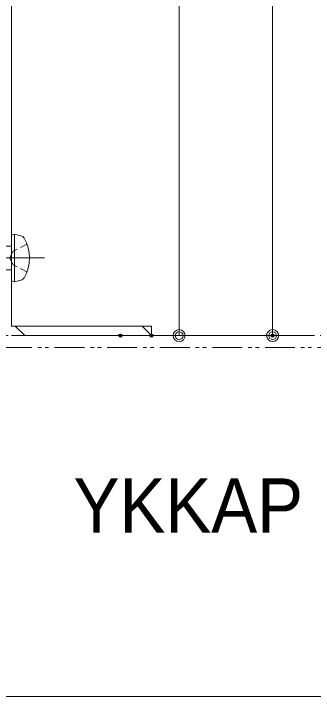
# Model space of a CAD drawing. Units: millimetres on the paper. Extents: x -395 to 395, y -281 to 281.
# Drawn here: x 11.1 to 61.2, y 21 to 135.3 of the extents above; entities that cross this region are included whole.
import ezdxf
from ezdxf.enums import TextEntityAlignment as Align

# ---------------------------------------------------------------- set-up
doc = ezdxf.new("R2010")
doc.units = ezdxf.units.MM
doc.header["$PDMODE"] = 32
doc.header["$PDSIZE"] = 0.5
for name, pattern in [('CHAIN2', [12, 9, -1, 1, -1]), ('DASHED1', [1.8, 1.2, -0.6]), ('DOUBLE_CHAIN1', [8.8, 5, -1, 0.6, -0.6, 0.6, -1])]:
    doc.linetypes.add(name, pattern=pattern)
for name, color, linetype, lineweight in [('0-8_DIM1', 6, 'Continuous', 9), ('0-9_SUNPOU', 3, 'Continuous', 9), ('0-A_0', 7, 'Continuous', 9), ('1-0_PARTS3', 3, 'Continuous', 9)]:
    doc.layers.add(name, color=color, linetype=linetype, lineweight=lineweight)
doc.layers.add('0-B_DEFPOINTS', color=1, linetype='Continuous')
doc.styles.add('HG丸ｺﾞｼｯｸM-PRO', font='')
doc.styles.get('HG丸ｺﾞｼｯｸM-PRO').set_extended_font_data('HG丸ｺﾞｼｯｸM-PRO')

# ---------------------------------------------------------------- blocks, each defined once
blk = doc.blocks.new('DOT1')
at = {"layer": '0-A_0'}
blk.add_line((0, 0), (-1, 0), dxfattribs=at)
for radius in [0.5, 0.325]:
    blk.add_circle((0, 0), radius, dxfattribs=at)
blk = doc.blocks.new('A$C095F280F')
at = {"layer": '1-0_PARTS3'}
for p, q in [((0.5, 4), (0, 3.824)), ((0, 3.824), (0, -3.824)), ((0.5, 4), (1.553, 3.719)), ((0.5, 4), (0.5, -4)), ((-11, 2), (-13, 0)), ((-10, 2), (-12, 0)), ((-3.4, 2), (-11, 2)), ((-3.4, 1.4), (-10.6, 1.4)), ((-11, -2), (-13, 0)), ((-3.4, -2), (-11, -2)), ((-8.2, -1.4), (-8.2, -2)), ((-3.4, -1.4), (-8.2, -1.4)), ((0.5, -4), (0, -3.824)), ((0.5, -4), (1.553, -3.719))]:
    blk.add_line(p, q, dxfattribs=at)
at = {"layer": '1-0_PARTS3', "linetype": 'DASHED1'}
for p, q in [((0, 2), (-3.4, 2)), ((0, -2), (-3.4, -2))]:
    blk.add_line(p, q, dxfattribs=at)
at = {"layer": '1-0_PARTS3', "linetype": 'CHAIN2'}
blk.add_line((5.5, 0), (-15.5, 0), dxfattribs=at)
at = {"layer": '1-0_PARTS3', "linetype": 'DASHED1'}
for points in [[(2.579, 2.3), (0.263, 1.145), (-0.346, 0)], [(2.579, -2.3), (0.263, -1.145), (-0.346, 0)]]:
    blk.add_lwpolyline(points, dxfattribs=at)
at = {"layer": '1-0_PARTS3'}
for centre, radius, start, end in [((1.321, 2.85), 0.9, 30.58711, 75.06234), ((-3.5, 0), 6.5, 329.41289, 30.58711), ((-9.532, -1.333), 1.333, 357.13402, 90), ((1.321, -2.85), 0.9, 284.93766, 329.41289)]:
    blk.add_arc(centre, radius, start, end, dxfattribs=at)

msp = doc.modelspace()

# ---------------------------------------------------------------- linework, layer by layer
at = {"layer": '0-9_SUNPOU'}
for p, q in [((54.376, 224.376), (54.376, 83.376)), ((38.74, 83.376), (38.74, 209.376)), ((12.923, 81.376), (11.323, 82.976)), ((34.106, 81.405), (32.534, 82.976)), ((30.915, 81.376), (40.74, 81.376)), ((36.106, 81.376), (56.376, 81.376)), ((-395.323, 21.002), (395.277, 21.002))]:
    msp.add_line(p, q, dxfattribs=at)
at = {"layer": '0-9_SUNPOU', "color": 4}
msp.add_lwpolyline([(24.106, 209.776), (10.706, 209.776), (10.706, 82.976), (34.106, 82.976), (34.106, 81.376), (10.706, 81.376)], dxfattribs=at)
at = {"layer": '0-9_SUNPOU'}
msp.add_lwpolyline([(24.106, 209.776), (10.706, 209.776), (10.706, 82.976), (34.106, 82.976), (34.106, 81.376), (10.706, 81.376)], dxfattribs=at)
at = {"layer": '0-9_SUNPOU', "linetype": 'DOUBLE_CHAIN1'}
msp.add_lwpolyline([(87.758, 81.376), (9.106, 81.376), (9.106, 79.376), (87.758, 79.376)], dxfattribs=at)
at = {"layer": '0-B_DEFPOINTS'}
for p in [(28.915, 81.376), (34.106, 81.376), (54.376, 81.376)]:
    msp.add_point(p, dxfattribs=at)

# ---------------------------------------------------------------- block references
at = {"layer": '0-9_SUNPOU'}
msp.add_blockref('A$C095F280F', (10.706, 94.379), dxfattribs=at)
at = {"layer": '0-9_SUNPOU', "xscale": 2, "yscale": 2, "rotation": 270}
for p in [(38.74, 81.376), (54.376, 81.376)]:
    msp.add_blockref('DOT1', p, dxfattribs=at)

# ---------------------------------------------------------------- texts
at = {"layer": '0-8_DIM1', "style": 'HG丸ｺﾞｼｯｸM-PRO', "width": 0.95}
msp.add_text('YKKAP', height=9.062, dxfattribs=at).set_placement((21.079, 45.694), align=Align.BOTTOM_LEFT)

doc.saveas('drawing.dxf')
